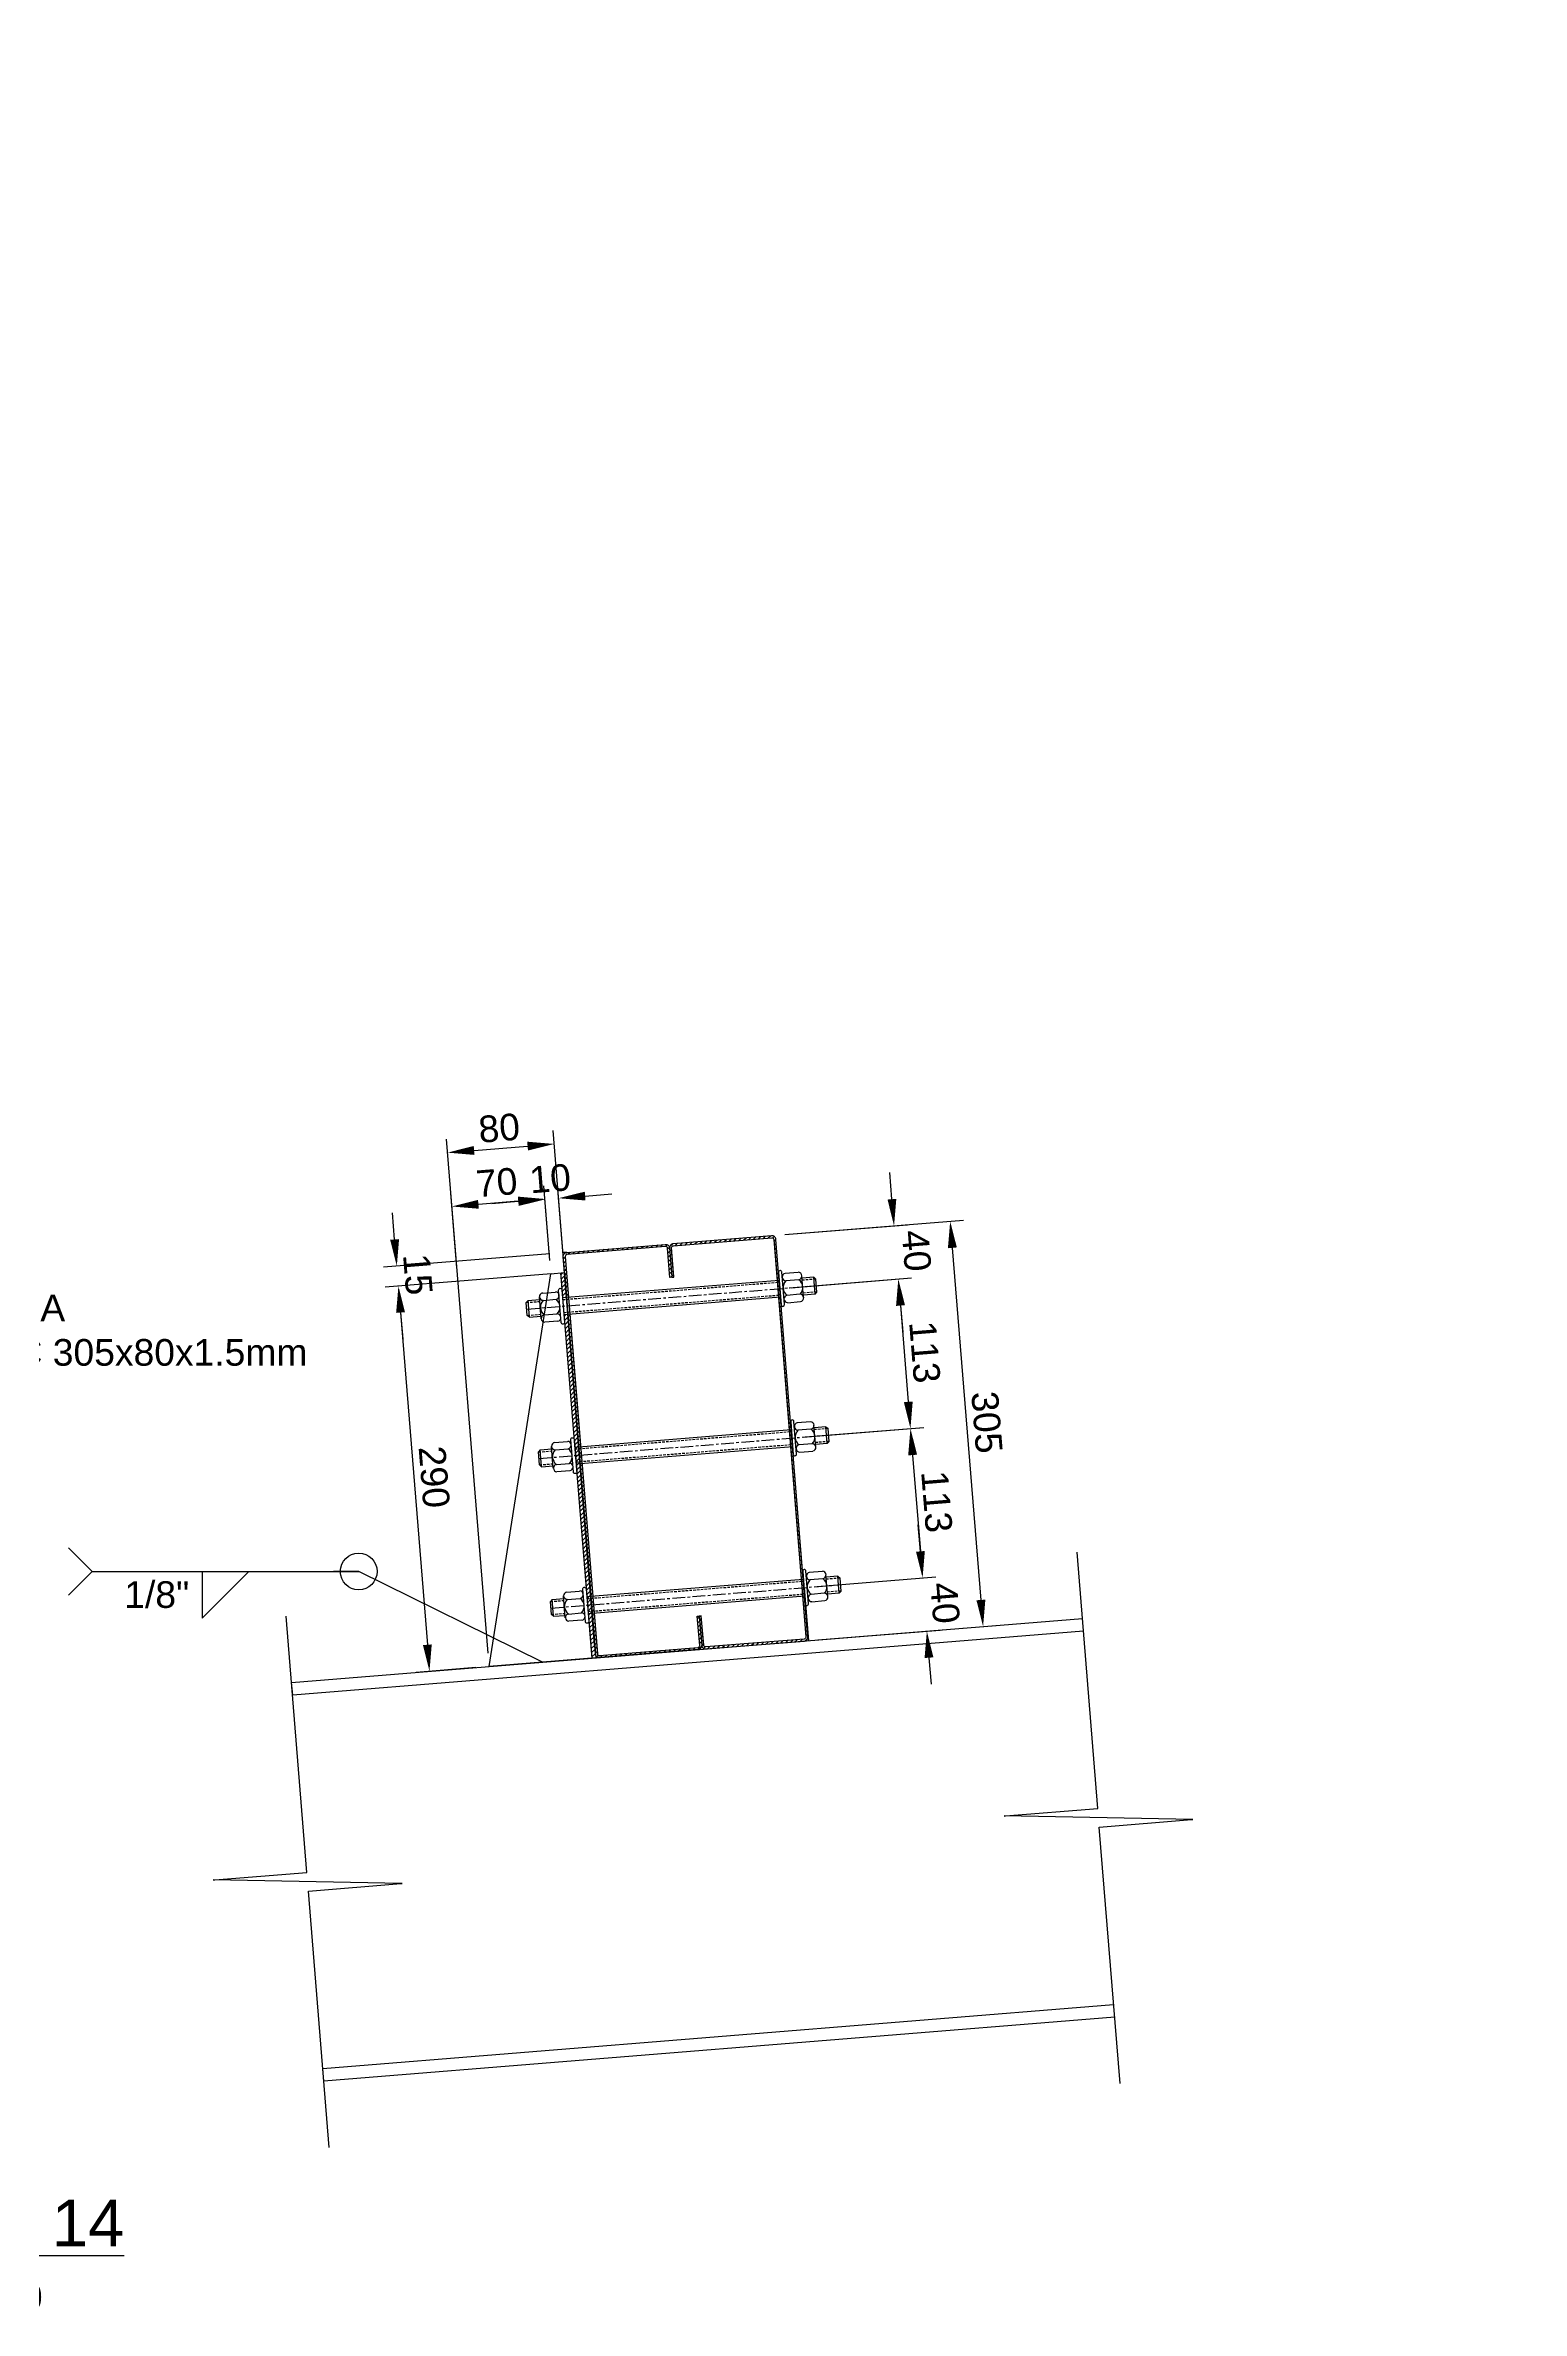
# Model space of a CAD drawing. Header units: millimetres. Extents: x -1367288 to 157996, y -18171 to 61708.
# Drawn here: x 41494 to 42602, y 13594 to 15294 of the extents above; entities that cross this region are included whole.
import ezdxf
from ezdxf import colors
from ezdxf.entities.mleader import LeaderData, LeaderLine
from ezdxf.enums import TextEntityAlignment as Align
from ezdxf.math import Vec2, Vec3

# ---------------------------------------------------------------- set-up
doc = ezdxf.new("R2010")
doc.units = ezdxf.units.MM
doc.header["$LTSCALE"] = 0.3
doc.linetypes.add('CENTER', pattern=[50.8, 31.75, -6.35, 6.35, -6.35])
doc.linetypes.add('HIDDEN', pattern=[9.525, 6.35, -3.175])
for name, color, linetype in [('EE-CENTROS', 8, 'CENTER'), ('EE-OCULTAS', 8, 'HIDDEN'), ('EE-TEXTO 1', 4, 'Continuous'), ('EE-TEXTO 2', 2, 'Continuous'), ('F-5-ARCO', 2, 'Continuous'), ('SIM-ACHURADOS', 8, 'Continuous'), ('SIM-COTAS', 1, 'Continuous'), ('SIM-PHR 355x110x25x3.0', 171, 'Continuous'), ('SIM-PORTACORREAS', 6, 'Continuous'), ('SIM-PTE 300x1-4x150x3-8', 42, 'Continuous')]:
    doc.layers.add(name, color=color, linetype=linetype)
doc.styles.add('ARIAL EE', font='arial.ttf')
doc.styles.get("Standard").update_dxf_attribs({"font": 'arial.ttf'})
doc.dimstyles.new('EE 1_STANDAR', dxfattribs={"dimtxt": 2, "dimasz": 2, "dimexe": 1, "dimexo": 0.5, "dimgap": 0.5, "dimtad": 1, "dimdec": 0, "dimdsep": 46, "dimtxsty": 'ARIAL EE', "dimcen": 1.5, "dimclrd": 256, "dimclre": 256, "dimclrt": 2, "dimadec": 0, "dimazin": 0, "dimtfac": 1, "dimtdec": 0, "dimtix": 1, "dimtmove": 0, "dimatfit": 2, "dimfxl": 1, "dimlwd": -1, "dimlwe": -1, "dimarcsym": 0})
doc.dimstyles.new('SIMETRICA MM', dxfattribs={"dimtxt": 2, "dimasz": 2, "dimexe": 1, "dimexo": 1, "dimgap": 0.5, "dimtad": 1, "dimdec": 0, "dimzin": 0, "dimdsep": 46, "dimtxsty": 'Standard', "dimcen": 0.5, "dimclrt": 2, "dimadec": 0, "dimazin": 0, "dimtfac": 1, "dimtdec": 0, "dimtofl": 0, "dimtmove": 0, "dimatfit": 3, "dimfxl": 1, "dimtolj": 1, "dimtzin": 0, "dimarcsym": 0})
pattern_1 = [(45, (-202916.3848, 11983.7833), (-1.683798023, 1.683798023), [])]

# ---------------------------------------------------------------- blocks, each defined once
blk = doc.blocks.new('*U540')
for p, q in [((-6.8, 186.3), (-5.3, 187.8)), ((4.4, 187.8), (-5.3, 187.8)), ((4.4, 187.8), (-5.3, 187.8)), ((5.9, 186.3), (4.4, 187.8)), ((7.8, 177.5), (-8.7, 177.5)), ((5.9, 186.3), (-6.8, 186.3)), ((-6.8, 186.3), (-6.8, 177.5)), ((-5.9, 175), (-5.9, 165.2)), ((5.1, 175), (5.1, 165.2)), ((5.9, 186.3), (5.9, 177.5)), ((10.6, 165.2), (10.6, 175)), ((-6.8, -2.7), (-6.8, 160.3)), ((5.9, -2.7), (5.9, 160.3)), ((-5.9, -17.5), (-5.9, -7.7)), ((5.1, -17.5), (5.1, -7.7)), ((10.6, -7.7), (10.6, -17.5)), ((7.8, -20), (-8.7, -20)), ((-6.8, -28.7), (-6.8, -20)), ((5.9, -28.7), (-6.8, -28.7)), ((-6.8, -28.7), (-5.3, -30.2)), ((4.4, -30.2), (-5.3, -30.2)), ((4.4, -30.2), (-5.3, -30.2)), ((5.9, -28.7), (4.4, -30.2)), ((5.9, -28.7), (5.9, -20))]:
    blk.add_line(p, q)
for points in [[(-11.4, 175), (-11.4, 165.2)], [(-11.4, -17.5), (-11.4, -7.7)]]:
    blk.add_lwpolyline(points)
for points in [[(-13.9, 161.5), (-13.9, 161.5, 0.414214), (-12.7, 160.3), (11.9, 160.3, 0.414214), (13.1, 161.5), (13.1, 161.5, 0.414214), (11.9, 162.7), (-12.7, 162.7, 0.414214)], [(-13.9, -4), (-13.9, -3.9, -0.414214), (-12.7, -2.7), (11.9, -2.7, -0.414214), (13.1, -3.9), (13.1, -4, -0.414214), (11.9, -5.2), (-12.7, -5.2, -0.414214)]]:
    blk.add_lwpolyline(points, format="xyb", close=True)
for centre, radius, start, end in [((-8.7, 174.8), 2.76, 5.445, 174.555), ((-0.4, 170.2), 7.34, 41.4713, 138.5287), ((7.8, 174.8), 2.76, 5.445, 174.555), ((-8.7, 165.5), 2.76, 185.445, 354.555), ((-0.4, 170.1), 7.34, 221.4713, 318.5287), ((7.8, 165.5), 2.76, 185.445, 354.555), ((-8.7, -7.9), 2.76, 5.445, 174.555), ((-0.4, -12.5), 7.34, 41.4713, 138.5287), ((7.8, -7.9), 2.76, 5.445, 174.555), ((-8.7, -17.2), 2.76, 185.445, 354.555), ((-0.4, -12.6), 7.34, 221.4713, 318.5287), ((7.8, -17.2), 2.76, 185.445, 354.555)]:
    blk.add_arc(centre, radius, start, end)
at = {"layer": 'EE-CENTROS'}
blk.add_line((-0.4, -30.2), (-0.4, 187.8), dxfattribs=at)
at = {"layer": 'EE-OCULTAS'}
for p, q in [((-5.3, 187.8), (-5.3, 177.5)), ((4.4, 187.8), (4.4, 177.5)), ((-5.3, -2.7), (-5.3, 160.3)), ((4.4, -2.7), (4.4, 160.3)), ((-5.3, -30.2), (-5.3, -20)), ((4.4, -30.2), (4.4, -20))]:
    blk.add_line(p, q, dxfattribs=at)
blk = doc.blocks.new('*U541')
for p, q in [((-6.8, 186.3), (-5.3, 187.8)), ((4.4, 187.8), (-5.3, 187.8)), ((4.4, 187.8), (-5.3, 187.8)), ((5.9, 186.3), (4.4, 187.8)), ((7.8, 177.5), (-8.7, 177.5)), ((5.9, 186.3), (-6.8, 186.3)), ((-6.8, 186.3), (-6.8, 177.5)), ((-5.9, 175), (-5.9, 165.2)), ((5.1, 175), (5.1, 165.2)), ((5.9, 186.3), (5.9, 177.5)), ((10.6, 165.2), (10.6, 175)), ((-6.8, -2.7), (-6.8, 160.3)), ((5.9, -2.7), (5.9, 160.3)), ((-5.9, -17.5), (-5.9, -7.7)), ((5.1, -17.5), (5.1, -7.7)), ((10.6, -7.7), (10.6, -17.5)), ((7.8, -20), (-8.7, -20)), ((-6.8, -28.7), (-6.8, -20)), ((5.9, -28.7), (-6.8, -28.7)), ((-6.8, -28.7), (-5.3, -30.2)), ((4.4, -30.2), (-5.3, -30.2)), ((4.4, -30.2), (-5.3, -30.2)), ((5.9, -28.7), (4.4, -30.2)), ((5.9, -28.7), (5.9, -20))]:
    blk.add_line(p, q)
for points in [[(-11.4, 175), (-11.4, 165.2)], [(-11.4, -17.5), (-11.4, -7.7)]]:
    blk.add_lwpolyline(points)
for points in [[(-13.9, 161.5), (-13.9, 161.5, 0.414214), (-12.7, 160.3), (11.9, 160.3, 0.414214), (13.1, 161.5), (13.1, 161.5, 0.414214), (11.9, 162.7), (-12.7, 162.7, 0.414214)], [(-13.9, -4), (-13.9, -3.9, -0.414214), (-12.7, -2.7), (11.9, -2.7, -0.414214), (13.1, -3.9), (13.1, -4, -0.414214), (11.9, -5.2), (-12.7, -5.2, -0.414214)]]:
    blk.add_lwpolyline(points, format="xyb", close=True)
for centre, radius, start, end in [((-8.7, 174.8), 2.76, 5.445, 174.555), ((-0.4, 170.2), 7.34, 41.4713, 138.5287), ((7.8, 174.8), 2.76, 5.445, 174.555), ((-8.7, 165.5), 2.76, 185.445, 354.555), ((-0.4, 170.1), 7.34, 221.4713, 318.5287), ((7.8, 165.5), 2.76, 185.445, 354.555), ((-8.7, -7.9), 2.76, 5.445, 174.555), ((-0.4, -12.5), 7.34, 41.4713, 138.5287), ((7.8, -7.9), 2.76, 5.445, 174.555), ((-8.7, -17.2), 2.76, 185.445, 354.555), ((-0.4, -12.6), 7.34, 221.4713, 318.5287), ((7.8, -17.2), 2.76, 185.445, 354.555)]:
    blk.add_arc(centre, radius, start, end)
at = {"layer": 'EE-CENTROS'}
blk.add_line((-0.4, -30.2), (-0.4, 187.8), dxfattribs=at)
at = {"layer": 'EE-OCULTAS'}
for p, q in [((-5.3, 187.8), (-5.3, 177.5)), ((4.4, 187.8), (4.4, 177.5)), ((-5.3, -2.7), (-5.3, 160.3)), ((4.4, -2.7), (4.4, 160.3)), ((-5.3, -30.2), (-5.3, -20)), ((4.4, -30.2), (4.4, -20))]:
    blk.add_line(p, q, dxfattribs=at)
blk = doc.blocks.new('*U542')
for p, q in [((-6.8, 186.3), (-5.3, 187.8)), ((4.4, 187.8), (-5.3, 187.8)), ((4.4, 187.8), (-5.3, 187.8)), ((5.9, 186.3), (4.4, 187.8)), ((7.8, 177.5), (-8.7, 177.5)), ((5.9, 186.3), (-6.8, 186.3)), ((-6.8, 186.3), (-6.8, 177.5)), ((-5.9, 175), (-5.9, 165.2)), ((5.1, 175), (5.1, 165.2)), ((5.9, 186.3), (5.9, 177.5)), ((10.6, 165.2), (10.6, 175)), ((-6.8, -2.7), (-6.8, 160.3)), ((5.9, -2.7), (5.9, 160.3)), ((-5.9, -17.5), (-5.9, -7.7)), ((5.1, -17.5), (5.1, -7.7)), ((10.6, -7.7), (10.6, -17.5)), ((7.8, -20), (-8.7, -20)), ((-6.8, -28.7), (-6.8, -20)), ((5.9, -28.7), (-6.8, -28.7)), ((-6.8, -28.7), (-5.3, -30.2)), ((4.4, -30.2), (-5.3, -30.2)), ((4.4, -30.2), (-5.3, -30.2)), ((5.9, -28.7), (4.4, -30.2)), ((5.9, -28.7), (5.9, -20))]:
    blk.add_line(p, q)
for points in [[(-11.4, 175), (-11.4, 165.2)], [(-11.4, -17.5), (-11.4, -7.7)]]:
    blk.add_lwpolyline(points)
for points in [[(-13.9, 161.5), (-13.9, 161.5, 0.414214), (-12.7, 160.3), (11.9, 160.3, 0.414214), (13.1, 161.5), (13.1, 161.5, 0.414214), (11.9, 162.7), (-12.7, 162.7, 0.414214)], [(-13.9, -4), (-13.9, -3.9, -0.414214), (-12.7, -2.7), (11.9, -2.7, -0.414214), (13.1, -3.9), (13.1, -4, -0.414214), (11.9, -5.2), (-12.7, -5.2, -0.414214)]]:
    blk.add_lwpolyline(points, format="xyb", close=True)
for centre, radius, start, end in [((-8.7, 174.8), 2.76, 5.445, 174.555), ((-0.4, 170.2), 7.34, 41.4713, 138.5287), ((7.8, 174.8), 2.76, 5.445, 174.555), ((-8.7, 165.5), 2.76, 185.445, 354.555), ((-0.4, 170.1), 7.34, 221.4713, 318.5287), ((7.8, 165.5), 2.76, 185.445, 354.555), ((-8.7, -7.9), 2.76, 5.445, 174.555), ((-0.4, -12.5), 7.34, 41.4713, 138.5287), ((7.8, -7.9), 2.76, 5.445, 174.555), ((-8.7, -17.2), 2.76, 185.445, 354.555), ((-0.4, -12.6), 7.34, 221.4713, 318.5287), ((7.8, -17.2), 2.76, 185.445, 354.555)]:
    blk.add_arc(centre, radius, start, end)
at = {"layer": 'EE-CENTROS'}
blk.add_line((-0.4, -30.2), (-0.4, 187.8), dxfattribs=at)
at = {"layer": 'EE-OCULTAS'}
for p, q in [((-5.3, 187.8), (-5.3, 177.5)), ((4.4, 187.8), (4.4, 177.5)), ((-5.3, -2.7), (-5.3, 160.3)), ((4.4, -2.7), (4.4, 160.3)), ((-5.3, -30.2), (-5.3, -20)), ((4.4, -30.2), (4.4, -20))]:
    blk.add_line(p, q, dxfattribs=at)
blk = doc.blocks.new('*D552')
at = {"layer": 'SIM-COTAS', "color": 0, "lineweight": -2, "transparency": 16777216}
for p, q in [((41906.2, 14094), (41875, 14479.5)), ((41826.2, 14087.5), (41795, 14473)), ((41815.7, 14464.6), (41855.9, 14467.9))]:
    blk.add_line(p, q, dxfattribs=at)
at = {"layer": 'SIM-COTAS', "color": 0, "transparency": 16777216}
for points in [[(41815.5, 14468), (41816, 14461.3), (41795.8, 14463)], [(41855.6, 14471.2), (41856.2, 14464.6), (41875.8, 14469.5)]]:
    blk.add_solid(points, dxfattribs=at)
at = {"layer": 'SIM-COTAS', "color": 2, "transparency": 16777216, "insert": (41834.6, 14481.4), "char_height": 20, "attachment_point": 5, "rotation": 4.6239}
blk.add_mtext('\\A1;80', dxfattribs=at)
blk = doc.blocks.new('*D553')
at = {"layer": 'SIM-COTAS', "color": 0, "lineweight": -2, "transparency": 16777216}
for p, q in [((41802.8, 14376.5), (41798.3, 14432.6)), ((41872.6, 14382.2), (41868, 14438.2)), ((41848.9, 14426.6), (41819, 14424.2))]:
    blk.add_line(p, q, dxfattribs=at)
at = {"layer": 'SIM-COTAS', "color": 0, "transparency": 16777216}
for points in [[(41818.7, 14427.5), (41819.3, 14420.9), (41799.1, 14422.6)], [(41848.6, 14430), (41849.2, 14423.3), (41868.9, 14428.2)]]:
    blk.add_solid(points, dxfattribs=at)
at = {"layer": 'SIM-COTAS', "color": 2, "transparency": 16777216, "insert": (41832.7, 14440.6), "char_height": 20, "attachment_point": 5, "rotation": 4.6239}
blk.add_mtext('\\A1;70', dxfattribs=at)
blk = doc.blocks.new('*D561')
at = {"layer": 'SIM-COTAS', "color": 0, "lineweight": -2, "transparency": 16777216}
for p, q in [((41872.6, 14382.2), (41868.1, 14437.9)), ((41882.8, 14383), (41878.3, 14438.7)), ((41899.1, 14430.4), (41919, 14432)), ((41848.9, 14426.3), (41829, 14424.7))]:
    blk.add_line(p, q, dxfattribs=at)
at = {"layer": 'SIM-COTAS', "color": 0, "transparency": 16777216}
for points in [[(41848.7, 14429.6), (41849.2, 14423), (41868.9, 14427.9)], [(41898.8, 14433.7), (41899.3, 14427.1), (41879.1, 14428.8)]]:
    blk.add_solid(points, dxfattribs=at)
at = {"layer": 'SIM-COTAS', "color": 2, "transparency": 16777216, "insert": (41872.8, 14443.5), "char_height": 20, "attachment_point": 5, "rotation": 4.6232}
blk.add_mtext('\\A1;10', dxfattribs=at)
blk = doc.blocks.new('*D562')
at = {"layer": 'SIM-COTAS', "color": 0, "lineweight": -2, "transparency": 16777216}
for p, q in [((41756.1, 14397.9), (41754.5, 14417.8)), ((41872.5, 14387.2), (41747.8, 14377.1)), ((41873.7, 14372.2), (41749, 14362.2)), ((41760.6, 14343), (41762.2, 14323.1))]:
    blk.add_line(p, q, dxfattribs=at)
at = {"layer": 'SIM-COTAS', "color": 0, "transparency": 16777216}
for points in [[(41759.5, 14398.1), (41752.8, 14397.6), (41757.8, 14377.9)], [(41763.9, 14343.3), (41757.3, 14342.8), (41759, 14363)]]:
    blk.add_solid(points, dxfattribs=at)
at = {"layer": 'SIM-COTAS', "color": 2, "transparency": 16777216, "insert": (41773.5, 14371.7), "char_height": 20, "attachment_point": 5, "rotation": 274.6232}
blk.add_mtext('\\A1;15', dxfattribs=at)
blk = doc.blocks.new('*D563')
at = {"layer": 'SIM-COTAS', "color": 0, "lineweight": -2, "transparency": 16777216}
for p, q in [((42048.9, 14401.5), (42182.9, 14412.3)), ((42174.5, 14391.6), (42195.9, 14127.4)), ((42073.5, 14097.5), (42207.5, 14108.3))]:
    blk.add_line(p, q, dxfattribs=at)
at = {"layer": 'SIM-COTAS', "color": 0, "transparency": 16777216}
for points in [[(42177.9, 14391.9), (42171.2, 14391.3), (42172.9, 14411.5)], [(42199.3, 14127.7), (42192.6, 14127.2), (42197.6, 14107.5)]]:
    blk.add_solid(points, dxfattribs=at)
at = {"layer": 'SIM-COTAS', "color": 2, "transparency": 16777216, "insert": (42200.4, 14260.7), "char_height": 20, "attachment_point": 5, "rotation": 274.6333}
blk.add_mtext('\\A1;305', dxfattribs=at)
blk = doc.blocks.new('*D564')
at = {"layer": 'SIM-COTAS', "color": 0, "lineweight": -2, "transparency": 16777216}
for p, q in [((42129.2, 14428), (42127.6, 14448)), ((42048.9, 14401.5), (42140.8, 14408.9)), ((42052.1, 14361.6), (42144, 14369)), ((42135.7, 14348.3), (42137.3, 14328.3))]:
    blk.add_line(p, q, dxfattribs=at)
at = {"layer": 'SIM-COTAS', "color": 0, "transparency": 16777216}
for points in [[(42132.5, 14428.3), (42125.9, 14427.8), (42130.8, 14408.1)], [(42139, 14348.6), (42132.3, 14348), (42134, 14368.2)]]:
    blk.add_solid(points, dxfattribs=at)
at = {"layer": 'SIM-COTAS', "color": 2, "transparency": 16777216, "insert": (42147.6, 14389.4), "char_height": 20, "attachment_point": 5, "rotation": 274.6232}
blk.add_mtext('\\A1;40', dxfattribs=at)
blk = doc.blocks.new('*D565')
at = {"layer": 'SIM-COTAS', "color": 0, "lineweight": -2, "transparency": 16777216}
for p, q in [((42053.6, 14361.7), (42144, 14369)), ((42135.7, 14348.3), (42141.5, 14276)), ((42062.7, 14249.6), (42153.1, 14256.9))]:
    blk.add_line(p, q, dxfattribs=at)
at = {"layer": 'SIM-COTAS', "color": 0, "transparency": 16777216}
for points in [[(42139, 14348.6), (42132.3, 14348), (42134, 14368.2)], [(42144.8, 14276.3), (42138.2, 14275.8), (42143.1, 14256.1)]]:
    blk.add_solid(points, dxfattribs=at)
at = {"layer": 'SIM-COTAS', "color": 2, "transparency": 16777216, "insert": (42153.8, 14313.4), "char_height": 20, "attachment_point": 5, "rotation": 274.6232}
blk.add_mtext('\\A1;113', dxfattribs=at)
blk = doc.blocks.new('*D566')
at = {"layer": 'SIM-COTAS', "color": 0, "lineweight": -2, "transparency": 16777216}
for p, q in [((42064.2, 14249.7), (42153.1, 14256.9)), ((42144.7, 14236.1), (42150.6, 14163.9)), ((42073.2, 14137.6), (42162.2, 14144.8))]:
    blk.add_line(p, q, dxfattribs=at)
at = {"layer": 'SIM-COTAS', "color": 0, "transparency": 16777216}
for points in [[(42148.1, 14236.4), (42141.4, 14235.9), (42143.1, 14256.1)], [(42153.9, 14164.2), (42147.3, 14163.6), (42152.2, 14144)]]:
    blk.add_solid(points, dxfattribs=at)
at = {"layer": 'SIM-COTAS', "color": 2, "transparency": 16777216, "insert": (42162.8, 14201.2), "char_height": 20, "attachment_point": 5, "rotation": 274.6232}
blk.add_mtext('\\A1;113', dxfattribs=at)
blk = doc.blocks.new('TÍTULO')
at = {"layer": 'EE-TEXTO 1', "style": 'ARIAL EE'}
blk.add_attdef('%%UVISTAENPLANTA', text='', height=3.5, dxfattribs=at).set_placement((-0.54, 3.5), align=Align.CENTER)
at = {"layer": 'EE-TEXTO 2', "style": 'ARIAL EE'}
for tag, p in [('SUBTITULO', (-0.77, -1.27)), ('ESCALA1:100', (-0.32, -5.15))]:
    blk.add_attdef(tag, text='', height=2, dxfattribs=at).set_placement(p, align=Align.CENTER)
blk = doc.blocks.new('AWS-FILL')
for p, q in [((0, 0), (20, 0)), ((8.25, -3.5), (11.75, 0)), ((8.25, 0), (8.25, -3.5))]:
    blk.add_line(p, q)
at = {"layer": 'EE-TEXTO 2', "style": 'ARIAL EE', "flags": 12}
blk.add_attdef('VALOR_SOLDADURA', text='', height=2, dxfattribs=at).set_placement((7.83, -2.73), align=Align.RIGHT)
blk.add_attdef('DE-TANTO-CADA-TANTO', (12.68, -2.68), '', height=2, dxfattribs=at)
blk = doc.blocks.new('OBSERVACION')
for q in [(1.78, 1.78), (1.78, -1.78)]:
    blk.add_line((0, 0), q)
at = {"layer": 'EE-TEXTO 2', "style": 'ARIAL EE', "flags": 4}
blk.add_attdef('OBSERVACION', (2.3, -1.07), '', height=2, dxfattribs=at)
blk = doc.blocks.new('*D579')
at = {"layer": 'SIM-COTAS', "color": 0, "lineweight": -2, "transparency": 16777216}
for p, q in [((42150.6, 14163.9), (42149, 14183.8)), ((42073.2, 14137.6), (42162.2, 14144.8)), ((42076.5, 14097.7), (42165.4, 14104.9)), ((42157, 14084.1), (42158.6, 14064.2))]:
    blk.add_line(p, q, dxfattribs=at)
at = {"layer": 'SIM-COTAS', "color": 0, "transparency": 16777216}
for points in [[(42153.9, 14164.2), (42147.3, 14163.6), (42152.2, 14144)], [(42160.3, 14084.4), (42153.7, 14083.9), (42155.4, 14104.1)]]:
    blk.add_solid(points, dxfattribs=at)
at = {"layer": 'SIM-COTAS', "color": 2, "transparency": 16777216, "insert": (42169, 14125.2), "char_height": 20, "attachment_point": 5, "rotation": 274.6235}
blk.add_mtext('\\A1;40', dxfattribs=at)
blk = doc.blocks.new('*D580')
at = {"layer": 'SIM-COTAS', "color": 0, "lineweight": -2, "transparency": 16777216}
for p, q in [((41873.7, 14372.2), (41749, 14362.2)), ((41760.6, 14343), (41780.7, 14093.8)), ((41817, 14076.7), (41772.4, 14073.1))]:
    blk.add_line(p, q, dxfattribs=at)
at = {"layer": 'SIM-COTAS', "color": 0, "transparency": 16777216}
for points in [[(41763.9, 14343.3), (41757.3, 14342.8), (41759, 14363)], [(41784, 14094.1), (41777.4, 14093.6), (41782.3, 14073.9)]]:
    blk.add_solid(points, dxfattribs=at)
at = {"layer": 'SIM-COTAS', "color": 2, "transparency": 16777216, "insert": (41785.8, 14219.7), "char_height": 20, "attachment_point": 5, "rotation": 274.6232}
blk.add_mtext('\\A1;290', dxfattribs=at)

msp = doc.modelspace()

# ---------------------------------------------------------------- hatches: boundary and pattern name
at = {"layer": 'SIM-ACHURADOS'}
h = msp.add_hatch(dxfattribs=at)
h.set_pattern_fill('ANSI31', color=256, scale=0.75)
h.set_pattern_definition(pattern_1)
h.paths.add_polyline_path([(41959.3, 14392.7, -0.414214), (41960.9, 14391.3), (41962.7, 14369.4), (41964.2, 14369.5), (41962.4, 14391.5, 0.414214), (41959.2, 14394.2), (41885.4, 14388.2, 0.414214), (41882.7, 14385), (41885.1, 14354.5), (41886.6, 14354.6), (41884.2, 14385.1, -0.414214), (41885.5, 14386.7)])
h = msp.add_hatch(dxfattribs=at)
h.set_pattern_fill('ANSI31', color=256, scale=0.75)
h.set_pattern_definition(pattern_1)
h.paths.add_polyline_path([(42063.5, 14096.7, 0.408983), (42066.2, 14099.9), (42042.1, 14397.9, 0.414214), (42038.9, 14400.7), (41965.2, 14394.7, 0.414214), (41962.4, 14391.5), (41964.2, 14369.5), (41965.7, 14369.7), (41963.9, 14391.6, -0.414214), (41965.3, 14393.2), (42039, 14399.2, -0.414214), (42040.6, 14397.8), (42064.7, 14099.8, -0.414214), (42063.4, 14098.1), (41989.6, 14092.2, -0.414214), (41988, 14093.6), (41986.2, 14115.5), (41984.7, 14115.4), (41986.5, 14093.4, 0.41525), (41989.7, 14090.7)])
h = msp.add_hatch(dxfattribs=at)
h.set_pattern_fill('ANSI31', color=256, scale=0.75)
h.set_pattern_definition(pattern_1)
h.paths.add_polyline_path([(41882.1, 14354.2), (41885.1, 14354.5), (41883.6, 14373), (41880.6, 14372.8)])
h = msp.add_hatch(dxfattribs=at)
h.set_pattern_fill('ANSI31', color=256, scale=0.75)
h.set_pattern_definition(pattern_1)
h.paths.add_polyline_path([(41886.2, 14341.8), (41883.2, 14341.6), (41904, 14083.8), (41907, 14084)])
h = msp.add_hatch(dxfattribs=at)
h.set_pattern_fill('ANSI31', color=256, scale=0.75)
h.set_pattern_definition(pattern_1)
h.paths.add_polyline_path([(41887.7, 14341.9), (41886.2, 14341.8), (41906.8, 14087, 0.414214), (41910, 14084.2), (41983.8, 14090.2, 0.414214), (41986.5, 14093.4), (41984.7, 14115.4), (41983.2, 14115.2), (41985, 14093.3, -0.414214), (41983.6, 14091.7), (41909.9, 14085.7, -0.414214), (41908.3, 14087.1)])

# ---------------------------------------------------------------- linework, layer by layer
at = {"layer": 'F-5-ARCO'}
msp.add_line((42063.3, 14136.8, 0.6), (42066.5, 14096.9, 0.6), dxfattribs=at)
at = {"layer": 'SIM-COTAS'}
msp.add_line((41885.4, 14388.2, 0.6), (41882.4, 14388, 0.6), dxfattribs=at)
at = {"layer": 'SIM-COTAS', "elevation": 0.6}
for points in [[(42300.3, 13764.7), (42284.7, 13957.1), (42354, 13962.7, -0.024922), (42355, 13962.7), (42213.3, 13965.4, 0.024922), (42214.4, 13965.4), (42283.6, 13971), (42268.1, 14163.4)], [(41707.1, 13716.7), (41691.6, 13909.1), (41760.8, 13914.7, -0.024922), (41761.9, 13914.7), (41620.1, 13917.4, 0.024922), (41621.2, 13917.5), (41690.4, 13923.1), (41674.9, 14115.4)]]:
    msp.add_lwpolyline(points, format="xyb", dxfattribs=at)
at = {"layer": 'SIM-COTAS'}
msp.add_circle((41729.2, 14148.8, 0.6), 13.8, dxfattribs=at)
at = {"layer": 'SIM-PHR 355x110x25x3.0'}
for points in [[(41984.7, 14115.4), (41986.5, 14093.4, -0.414214), (41983.8, 14090.2), (41910, 14084.2, -0.414214), (41906.8, 14087), (41882.7, 14385, -0.414214), (41885.4, 14388.2), (41959.2, 14394.2, -0.414214), (41962.4, 14391.5), (41964.2, 14369.5), (41962.7, 14369.4), (41960.9, 14391.3, 0.414214), (41959.3, 14392.7), (41885.5, 14386.7, 0.414214), (41884.2, 14385.1), (41908.3, 14087.1, 0.414214), (41909.9, 14085.7), (41983.6, 14091.7, 0.414214), (41985, 14093.3), (41983.2, 14115.2)], [(41984.7, 14115.4), (41986.5, 14093.4, 0.414214), (41989.7, 14090.7), (42063.5, 14096.6, 0.414214), (42066.2, 14099.9), (42042.1, 14397.9, 0.414214), (42038.9, 14400.7), (41965.2, 14394.7, 0.414214), (41962.4, 14391.5), (41964.2, 14369.5), (41965.7, 14369.7), (41963.9, 14391.6, -0.414214), (41965.3, 14393.2), (42039, 14399.2, -0.414214), (42040.6, 14397.8), (42064.7, 14099.8, -0.414214), (42063.4, 14098.1), (41989.6, 14092.2, -0.414214), (41988, 14093.6), (41986.2, 14115.5)]]:
    msp.add_lwpolyline(points, format="xyb", close=True, dxfattribs=at)
at = {"layer": 'SIM-PORTACORREAS'}
msp.add_line((41880.6, 14372.8, 0.6), (41904, 14083.8, 0.6), dxfattribs=at)
at = {"layer": 'SIM-PORTACORREAS', "elevation": 0.6}
msp.add_lwpolyline([(41907, 14084), (41827, 14077.5), (41873.4, 14372.2), (41883.6, 14373)], close=True, dxfattribs=at)
at = {"layer": 'SIM-PTE 300x1-4x150x3-8', "elevation": 0.6}
for points in [[(42272.9, 14104.1), (41679.7, 14056.1), (41678.9, 14065.6), (42272.1, 14113.5)], [(42296.3, 13814.5), (41703.1, 13766.5), (41702.3, 13776), (42295.5, 13824)]]:
    msp.add_lwpolyline(points, dxfattribs=at)

# ---------------------------------------------------------------- block references
at = {"rotation": 274.6231737060501}
for name, p in [('*U540', (41885.4, 14347.7, 0.6)), ('*U541', (41894.5, 14235.6, 0.6)), ('*U542', (41903.5, 14123.4, 0.6))]:
    msp.add_blockref(name, p, dxfattribs=at)
at = {"layer": 'SIM-COTAS', "xscale": -10, "yscale": 10, "zscale": -10}
msp.add_blockref('OBSERVACION', (41529.2, 14148.8, 0.6), dxfattribs=at)
at = {"layer": 'SIM-COTAS'}
ref = msp.add_blockref('AWS-FILL', (41529.2, 14148.8, 0.6), dxfattribs=dict(at, xscale=10, yscale=10, zscale=10))
ref.add_attrib('VALOR_SOLDADURA', '1/8"', dxfattribs={"layer": 'EE-TEXTO 2', "height": 20, "style": 'ARIAL EE'}).set_placement((41602.1, 14121.5, 0.6), align=Align.RIGHT)
ref = msp.add_blockref('TÍTULO', (41416.1, 13607.7, 0.6), dxfattribs=dict(at, xscale=10, yscale=10, zscale=10))
ref.add_attrib('ESCALA1:100', 'ESCALA1:10', dxfattribs={"layer": 'EE-TEXTO 2', "height": 20, "style": 'ARIAL EE'}).set_placement((41409.8, 13594.6, 0.6), align=Align.CENTER)
ref.add_attrib('%%UVISTAENPLANTA', '%%UDETALLE 14', dxfattribs={"layer": 'EE-TEXTO 1', "height": 35, "style": 'ARIAL EE'}).set_placement((41410.7, 13642.6, 0.6), align=Align.CENTER)

# ---------------------------------------------------------------- texts
at = {"layer": 'SIM-COTAS', "color": 2, "insert": (41389.5, 14356.5, 0.6), "char_height": 20, "width": 352.314, "attachment_point": 1}
msp.add_mtext('\\A1;CORREA\\P2PHR C 305x80x1.5mm', dxfattribs=at)

# ---------------------------------------------------------------- dimensions: what is measured, and where the dimension line sits
at = {"layer": 'SIM-COTAS'}
for p1, p2, distance, picture, middle in [((41827, 14077.5, 0.6), (41907, 14084, 0.6), 386.8, '*D552', (41834.6, 14481.4, 0.6)), ((41873.4, 14372.2, 0.6), (41803.6, 14366.6, 0.6), -56.2, '*D553', (41832.7, 14440.6, 0.6)), ((42038.9, 14400.7, 0.6), (42042.1, 14360.8, 0.6), 92.2, '*D564', (42147.6, 14389.4, 0.6)), ((42038.9, 14400.7, 0.6), (42063.5, 14096.7, 0.6), 134.4, '*D563', (42200.4, 14260.7, 0.6)), ((42043.631, 14360.9063, 0.5839), (42052.6988, 14248.7724, 0.5839), 90.7136, '*D565', (42153.7521, 14313.3777, 0.5839)), ((42054.2, 14248.9, 0.6), (42063.3, 14136.8, 0.6), 89.2, '*D566', (42162.8, 14201.2, 0.6)), ((42066.5, 14096.9, 0.6), (42063.3, 14136.8, 0.6), -89.2, '*D579', (42169, 14125.2, 0.6))]:
    dim = msp.add_aligned_dim(p1=p1, p2=p2, distance=distance, dimstyle='SIMETRICA MM', dxfattribs=at)
    dim.commit()
    dim.dimension.update_dxf_attribs({"geometry": picture, "text_midpoint": middle})
for base, p1, p2, angle, picture, middle in [((41879.1, 14428.8, 0.6), (41873.4, 14372.2, 0.6), (41883.6, 14373, 0.6), 4.6232, '*D561', (41874, 14428.3, 0.6)), ((41757.8, 14377.9, 0.6), (41883.6, 14373, 0.6), (41882.4, 14388, 0.6), 94.6232, '*D562', (41758.4, 14370.4, 0.6))]:
    dim = msp.add_linear_dim(base=base, p1=p1, p2=p2, angle=angle, dimstyle='SIMETRICA MM', dxfattribs=at)
    dim.commit()
    dim.dimension.update_dxf_attribs({"geometry": picture, "text_midpoint": middle, "dimtype": 161})
dim = msp.add_linear_dim(base=(41782.3, 14073.9, 0.6), p1=(41883.6, 14373, 0.6), p2=(41827, 14077.5, 0.6), angle=274.6232, dimstyle='SIMETRICA MM', dxfattribs=at)
dim.commit()
dim.dimension.update_dxf_attribs({"geometry": '*D580', "text_midpoint": (41785.8, 14219.7, 0.6)})

# ---------------------------------------------------------------- leaders
at = {"layer": 'SIM-COTAS', "annotation_type": 0, "has_hookline": 1, "hookline_direction": 0, "text_width": 298.6}
msp.add_leader([(41285.4, 14273.8, 0.6), (41379.7, 14327.5, 0.6), (41381.7, 14327.5, 0.6)], dimstyle='SIMETRICA MM', override={"dimscale": 0, "dimgap": 0.5, "dimtad": 0, "dimldrblk": 'Dot'}, dxfattribs=at)
at = {"layer": 'SIM-COTAS'}
msp.add_leader([(41867, 14080.8, 0.6), (41729.2, 14148.8, 0.6), (41710.2, 14148.8, 0.6)], dimstyle='EE 1_STANDAR', override={"dimscale": 0, "dimgap": 0.5, "dimtad": 1}, dxfattribs=at)
at = {"layer": 'SIM-COTAS', "linetype": 'Continuous'}
ml = msp.add_multileader_mtext('Standard', dxfattribs=at)
ml.set_content('\\A1;{\\C2;COLUMNA\\PPTE 300x300x10mm}', color=256)
ml.set_leader_properties()
ml.build(insert=Vec2(0, 0))
ml.multileader.update_dxf_attribs({"dogleg_length": 0.0025, "arrow_head_size": 100, "scale": 50})
ctx = ml.context
ctx.base_point, ctx.scale, ctx.char_height, ctx.arrow_head_size, ctx.landing_gap_size, ctx.plane_origin = Vec3(-14168.4, 15241.2, -2.4), 50, 100, 100, 50, Vec3(-17561.4, -408, -2.4)
notes = []
notes.append((ctx, [(0, (1, 1, 0), (-14245.6, 15241.2, -2.4), (1, 0), 77.3, [(0, [(-14456.5, 15241.2, -2.4)], 0, [])])]))
ctx.mtext.insert, ctx.mtext.width, ctx.mtext.defined_height, ctx.mtext.flow_direction = Vec3(-14118.4, 15292.1, -2.4), 1318.047, 411.1, 5
for ctx, leaders in notes:
    for number, flags, end, landing, length, lines in leaders:
        leader = LeaderData()
        leader.index, (leader.has_last_leader_line, leader.has_dogleg_vector, leader.attachment_direction) = number, flags
        leader.last_leader_point, leader.dogleg_vector, leader.dogleg_length = Vec3(end), Vec3(landing), length
        for number, points, colour, breaks in lines:
            line = LeaderLine()
            line.index, line.vertices, line.color, line.breaks = number, Vec3.list(points), colors.encode_raw_color(colour), breaks
            leader.lines.append(line)
        ctx.leaders.append(leader)

doc.saveas('drawing.dxf')
